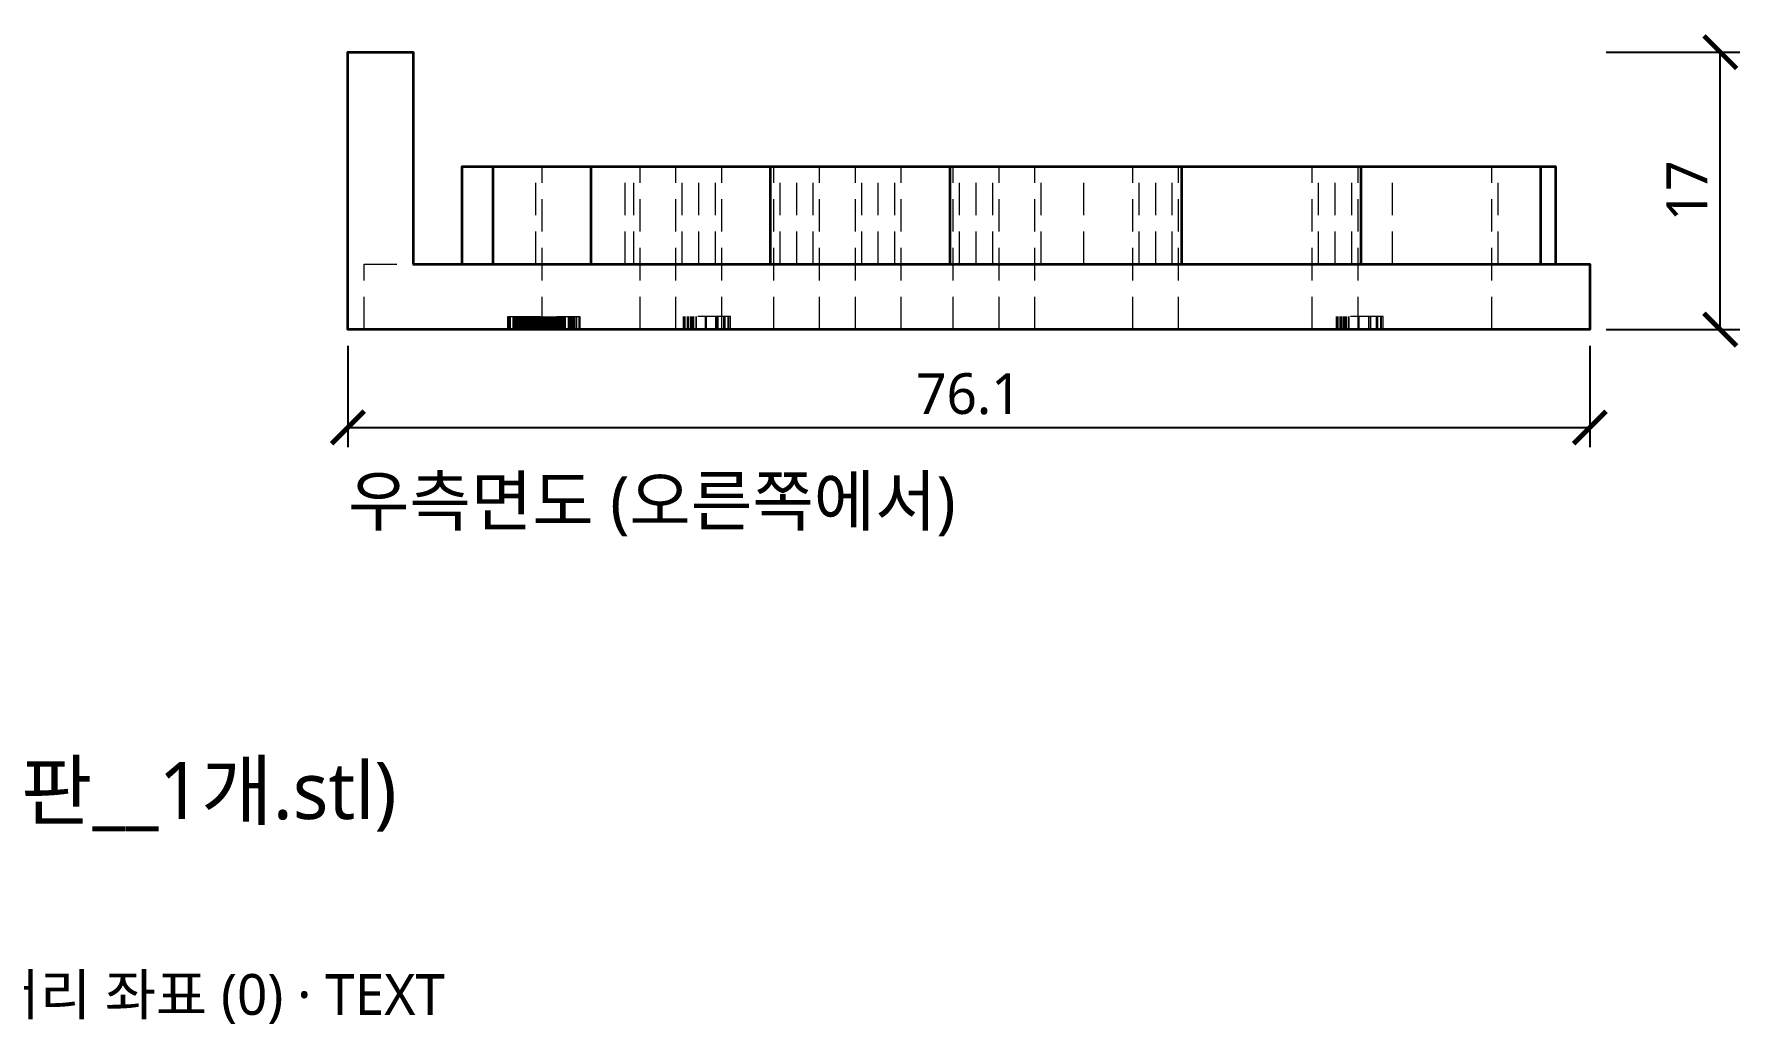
# Model space of a CAD drawing. Header units: millimetres. Extents: x -32 to 469, y -279 to 148.
# Drawn here: x 172.4 to 276.9, y -42.6 to 18.1 of the extents above; entities that cross this region are included whole.
import ezdxf

# ---------------------------------------------------------------- set-up
doc = ezdxf.new("R2010")
doc.units = ezdxf.units.MM
doc.linetypes.add('HIDDEN', pattern=[3, 2, -1])
for name, color, linetype, lineweight in [('DIM', 4, 'CONTINUOUS', 13), ('HIDDEN', 8, 'HIDDEN', 18), ('TEXT', 7, 'CONTINUOUS', 18), ('VISIBLE', 7, 'CONTINUOUS', 35)]:
    doc.layers.add(name, color=color, linetype=linetype, lineweight=lineweight)
doc.styles.add('KR', font='malgun.ttf')
doc.dimstyles.new('TOCCATA', dxfattribs={"dimtxt": 2.5, "dimasz": 2, "dimexe": 1.2, "dimexo": 1, "dimgap": 0.8, "dimtad": 1, "dimdsep": 46, "dimtxsty": 'KR', "dimblk": 'ARCHTICK', "dimcen": 2.5, "dimazin": 3, "dimtfac": 0.5, "dimtmove": 2, "dimatfit": 3})

# ---------------------------------------------------------------- blocks, each defined once
blk = doc.blocks.new('_ARCHTICK')
at = {"color": 0, "linetype": 'BYBLOCK', "const_width": 0.15}
blk.add_lwpolyline([(-0.5, -0.5), (0.5, 0.5)], dxfattribs=at)

msp = doc.modelspace()

# ---------------------------------------------------------------- linework, layer by layer
at = {"layer": 'HIDDEN'}
for points in [[(203.116, 4), (203.116, 10)], [(203.504, 0), (203.504, 10)], [(208.597, 4), (208.597, 10)], [(209.116, 4), (209.116, 10)], [(209.504, 0), (209.504, 10)], [(211.696, 0), (211.696, 10)], [(212.084, 4), (212.084, 10)], [(213.1, 4), (213.1, 10)], [(214.116, 4), (214.116, 10)], [(214.504, 0), (214.504, 10)], [(217.696, 0), (217.696, 10)], [(218.084, 4), (218.084, 10)], [(219.1, 4), (219.1, 10)], [(220.116, 4), (220.116, 10)], [(220.504, 0), (220.504, 10)], [(222.696, 0), (222.696, 10)], [(223.084, 4), (223.084, 10)], [(224.1, 4), (224.1, 10)], [(225.116, 4), (225.116, 10)], [(225.504, 0), (225.504, 10)], [(228.696, 0), (228.696, 10)], [(229.084, 4), (229.084, 10)], [(230.1, 4), (230.1, 10)], [(231.116, 4), (231.116, 10)], [(231.504, 0), (231.504, 10)], [(233.696, 0), (233.696, 10)], [(234.084, 4), (234.084, 10)], [(236.7, 4), (236.7, 10)], [(239.696, 0), (239.696, 10)], [(240.084, 4), (240.084, 10)], [(241.1, 4), (241.1, 10)], [(242.116, 4), (242.116, 10)], [(242.504, 0), (242.504, 10)], [(250.696, 0), (250.696, 10)], [(251.084, 4), (251.084, 10)], [(252.1, 4), (252.1, 10)], [(253.116, 4), (253.116, 10)], [(253.504, 0), (253.504, 10)], [(255.603, 4), (255.603, 10)], [(261.696, 0), (261.696, 10)], [(262.084, 4), (262.084, 10)], [(192.6, 0), (192.6, 4), (195.579, 4)], [(201.392, 0), (201.392, 0.8), (205.808, 0.8), (205.808, 0)], [(201.473, 0), (201.473, 0.8)], [(201.527, 0), (201.527, 0.8)], [(201.567, 0), (201.567, 0.8)], [(201.723, 0), (201.723, 0.8)], [(201.748, 0), (201.748, 0.8)], [(201.777, 0), (201.777, 0.8)], [(201.783, 0), (201.783, 0.8)], [(201.788, 0), (201.788, 0.8)], [(201.8, 0), (201.8, 0.8)], [(201.802, 0), (201.802, 0.8)], [(201.817, 0), (201.817, 0.8)], [(201.826, 0), (201.826, 0.8)], [(201.833, 0), (201.833, 0.8)], [(201.848, 0), (201.848, 0.8)], [(201.866, 0), (201.866, 0.8)], [(201.923, 0), (201.923, 0.8)], [(201.977, 0), (201.977, 0.8)], [(201.984, 0), (201.984, 0.8)], [(202.033, 0), (202.033, 0.8)], [(202.048, 0), (202.048, 0.8)], [(202.052, 0), (202.052, 0.8)], [(202.063, 0), (202.063, 0.8)], [(202.097, 0), (202.097, 0.8)], [(202.102, 0), (202.102, 0.8)], [(202.112, 0), (202.112, 0.8)], [(202.115, 0), (202.115, 0.8)], [(202.133, 0), (202.133, 0.8)], [(202.152, 0), (202.152, 0.8)], [(202.21, 0), (202.21, 0.8)], [(202.225, 0), (202.225, 0.8)], [(202.249, 0), (202.249, 0.8)], [(202.252, 0), (202.252, 0.8)], [(202.285, 0), (202.285, 0.8)], [(202.313, 0), (202.313, 0.8)], [(202.342, 0), (202.342, 0.8)], [(202.388, 0), (202.388, 0.8)], [(202.392, 0), (202.392, 0.8)], [(202.467, 0), (202.467, 0.8)], [(202.542, 0), (202.542, 0.8)], [(202.573, 0), (202.573, 0.8)], [(202.61, 0), (202.61, 0.8)], [(202.612, 0), (202.612, 0.8)], [(202.623, 0), (202.623, 0.8)], [(202.627, 0), (202.627, 0.8)], [(202.633, 0), (202.633, 0.8)], [(202.643, 0), (202.643, 0.8)], [(202.648, 0), (202.648, 0.8)], [(202.672, 0), (202.672, 0.8)], [(202.7, 0), (202.7, 0.8)], [(202.708, 0), (202.708, 0.8)], [(202.728, 0), (202.728, 0.8)], [(202.756, 0), (202.756, 0.8)], [(202.773, 0), (202.773, 0.8)], [(202.799, 0), (202.799, 0.8)], [(202.858, 0), (202.858, 0.8)], [(202.952, 0), (202.952, 0.8)], [(203.033, 0), (203.033, 0.8)], [(203.048, 0), (203.048, 0.8)], [(203.059, 0), (203.059, 0.8)], [(203.07, 0), (203.07, 0.8)], [(203.098, 0), (203.098, 0.8)], [(203.116, 0), (203.116, 0.8)], [(203.135, 0), (203.135, 0.8)], [(203.152, 0), (203.152, 0.8)], [(203.19, 0), (203.19, 0.8)], [(203.242, 0), (203.242, 0.8)], [(203.288, 0), (203.288, 0.8)], [(203.363, 0), (203.363, 0.8)], [(203.433, 0), (203.433, 0.8)], [(203.458, 0), (203.458, 0.8)], [(203.473, 0), (203.473, 0.8)], [(203.513, 0), (203.513, 0.8)], [(203.538, 0), (203.538, 0.8)], [(203.547, 0), (203.547, 0.8)], [(203.602, 0), (203.602, 0.8)], [(203.608, 0), (203.608, 0.8)], [(203.613, 0), (203.613, 0.8)], [(203.648, 0), (203.648, 0.8)], [(203.663, 0), (203.663, 0.8)], [(203.667, 0), (203.667, 0.8)], [(203.683, 0), (203.683, 0.8)], [(203.692, 0), (203.692, 0.8)], [(203.708, 0), (203.708, 0.8)], [(203.713, 0), (203.713, 0.8)], [(203.755, 0), (203.755, 0.8)], [(203.777, 0), (203.777, 0.8)], [(203.788, 0), (203.788, 0.8)], [(203.823, 0), (203.823, 0.8)], [(203.843, 0), (203.843, 0.8)], [(203.902, 0), (203.902, 0.8)], [(203.921, 0), (203.921, 0.8)], [(203.923, 0), (203.923, 0.8)], [(203.933, 0), (203.933, 0.8)], [(203.967, 0), (203.967, 0.8)], [(204.008, 0), (204.008, 0.8)], [(204.048, 0), (204.048, 0.8)], [(204.077, 0), (204.077, 0.8)], [(204.104, 0), (204.104, 0.8)], [(204.157, 0), (204.157, 0.8)], [(204.167, 0), (204.167, 0.8)], [(204.188, 0), (204.188, 0.8)], [(204.236, 0), (204.236, 0.8)], [(204.277, 0), (204.277, 0.8)], [(204.302, 0), (204.302, 0.8)], [(204.333, 0), (204.333, 0.8)], [(204.348, 0), (204.348, 0.8)], [(204.358, 0), (204.358, 0.8)], [(204.398, 0), (204.398, 0.8)], [(204.42, 0), (204.42, 0.8)], [(204.427, 0), (204.427, 0.8)], [(204.483, 0), (204.483, 0.8)], [(204.548, 0), (204.548, 0.8)], [(204.567, 0), (204.567, 0.8)], [(204.577, 0), (204.577, 0.8)], [(204.593, 0), (204.593, 0.8)], [(204.598, 0), (204.598, 0.8)], [(204.627, 0), (204.627, 0.8)], [(204.699, 0), (204.699, 0.8)], [(204.736, 0), (204.736, 0.8)], [(204.741, 0), (204.741, 0.8)], [(204.747, 0), (204.747, 0.8)], [(204.76, 0), (204.76, 0.8)], [(204.794, 0), (204.794, 0.8)], [(204.807, 0), (204.807, 0.8)], [(204.813, 0), (204.813, 0.8)], [(204.823, 0), (204.823, 0.8)], [(204.852, 0), (204.852, 0.8)], [(204.863, 0), (204.863, 0.8)], [(204.877, 0), (204.877, 0.8)], [(204.908, 0), (204.908, 0.8)], [(204.938, 0), (204.938, 0.8)], [(205.108, 0), (205.108, 0.8)], [(205.132, 0), (205.132, 0.8)], [(205.188, 0), (205.188, 0.8)], [(205.215, 0), (205.215, 0.8)], [(205.221, 0), (205.221, 0.8)], [(205.267, 0), (205.267, 0.8)], [(205.298, 0), (205.298, 0.8)], [(205.353, 0), (205.353, 0.8)], [(205.356, 0), (205.356, 0.8)], [(205.384, 0), (205.384, 0.8)], [(205.438, 0), (205.438, 0.8)], [(205.448, 0), (205.448, 0.8)], [(205.458, 0), (205.458, 0.8)], [(205.467, 0), (205.467, 0.8)], [(205.472, 0), (205.472, 0.8)], [(205.492, 0), (205.492, 0.8)], [(205.498, 0), (205.498, 0.8)], [(205.613, 0), (205.613, 0.8)], [(205.617, 0), (205.617, 0.8)], [(205.763, 0), (205.763, 0.8)], [(205.773, 0), (205.773, 0.8)], [(205.798, 0), (205.798, 0.8)], [(215.034, 0), (215.034, 0.8), (212.166, 0.8), (212.166, 0)], [(212.17, 0), (212.17, 0.8)], [(212.203, 0), (212.203, 0.8)], [(212.21, 0), (212.21, 0.8)], [(212.234, 0), (212.234, 0.8)], [(212.274, 0), (212.274, 0.8)], [(212.41, 0), (212.41, 0.8)], [(212.434, 0), (212.434, 0.8)], [(212.442, 0), (212.442, 0.8)], [(212.464, 0), (212.464, 0.8)], [(212.472, 0), (212.472, 0.8)], [(212.498, 0), (212.498, 0.8)], [(212.608, 0), (212.608, 0.8)], [(212.662, 0), (212.662, 0.8)], [(212.729, 0), (212.729, 0.8)], [(212.799, 0), (212.799, 0.8)], [(212.805, 0), (212.805, 0.8)], [(212.941, 0), (212.941, 0.8)], [(212.957, 0), (212.957, 0.8)], [(213.504, 0), (213.504, 0.8)], [(213.57, 0), (213.57, 0.8)], [(214.152, 0), (214.152, 0.8)], [(214.179, 0), (214.179, 0.8)], [(214.276, 0), (214.276, 0.8)], [(214.28, 0), (214.28, 0.8)], [(214.626, 0), (214.626, 0.8)], [(214.642, 0), (214.642, 0.8)], [(214.647, 0), (214.647, 0.8)], [(214.682, 0), (214.682, 0.8)], [(214.71, 0), (214.71, 0.8)], [(214.898, 0), (214.898, 0.8)], [(214.899, 0), (214.899, 0.8)], [(214.946, 0), (214.946, 0.8)], [(255.034, 0), (255.034, 0.8), (252.166, 0.8), (252.166, 0)], [(252.17, 0), (252.17, 0.8)], [(252.203, 0), (252.203, 0.8)], [(252.21, 0), (252.21, 0.8)], [(252.234, 0), (252.234, 0.8)], [(252.274, 0), (252.274, 0.8)], [(252.41, 0), (252.41, 0.8)], [(252.434, 0), (252.434, 0.8)], [(252.442, 0), (252.442, 0.8)], [(252.464, 0), (252.464, 0.8)], [(252.472, 0), (252.472, 0.8)], [(252.498, 0), (252.498, 0.8)], [(252.608, 0), (252.608, 0.8)], [(252.662, 0), (252.662, 0.8)], [(252.729, 0), (252.729, 0.8)], [(252.799, 0), (252.799, 0.8)], [(252.805, 0), (252.805, 0.8)], [(252.941, 0), (252.941, 0.8)], [(252.957, 0), (252.957, 0.8)], [(253.57, 0), (253.57, 0.8)], [(254.152, 0), (254.152, 0.8)], [(254.179, 0), (254.179, 0.8)], [(254.276, 0), (254.276, 0.8)], [(254.28, 0), (254.28, 0.8)], [(254.626, 0), (254.626, 0.8)], [(254.642, 0), (254.642, 0.8)], [(254.647, 0), (254.647, 0.8)], [(254.682, 0), (254.682, 0.8)], [(254.71, 0), (254.71, 0.8)], [(254.898, 0), (254.898, 0.8)], [(254.899, 0), (254.899, 0.8)], [(254.946, 0), (254.946, 0.8)]]:
    msp.add_lwpolyline(points, dxfattribs=at)
at = {"layer": 'VISIBLE'}
for points in [[(195.579, 4), (267.7, 4), (267.7, 0), (191.6, 0), (191.6, 17), (195.6, 17), (195.6, 4)], [(198.603, 4), (198.603, 10), (265.597, 10), (265.597, 4)], [(200.5, 4), (200.5, 10)], [(206.5, 4), (206.5, 10)], [(217.5, 4), (217.5, 10)], [(228.5, 4), (228.5, 10)], [(242.7, 4), (242.7, 10)], [(253.7, 4), (253.7, 10)], [(264.7, 4), (264.7, 10)]]:
    msp.add_lwpolyline(points, dxfattribs=at)

# ---------------------------------------------------------------- texts
at = {"layer": 'TEXT', "style": 'KR'}
for s, height, p in [('우측면도 (오른쪽에서)', 3, (191.6, -12)), ('P-08-06  J-d4 아랫판 흡기 Ø8구멍판  (stl/print/08_합판지그/J-d4_아랫판_흡기_Ø8구멍판__1개.stl)', 3.5, (0, -30)), ('레이어: VISIBLE 보이는 선 · HIDDEN 숨은 선 (점선) · SECTION 단면 · DIM 시트의 치수 (21) · DIM_MORE 시트에서 뺀 모서리 좌표 (0) · TEXT', 2.5, (0, -42))]:
    msp.add_text(s, height=height, dxfattribs=at).set_placement(p)

# ---------------------------------------------------------------- dimensions: what is measured, and where the dimension line sits
at = {"layer": 'DIM'}
msp.add_linear_dim(base=(275.7, 0), p1=(267.7, 0), p2=(267.7, 17), angle=90, dimstyle='TOCCATA', dxfattribs=at).render()
msp.add_linear_dim(base=(191.6, -6), p1=(191.6, 0), p2=(267.7, 0), dimstyle='TOCCATA', dxfattribs=at).render()

doc.saveas('drawing.dxf')
